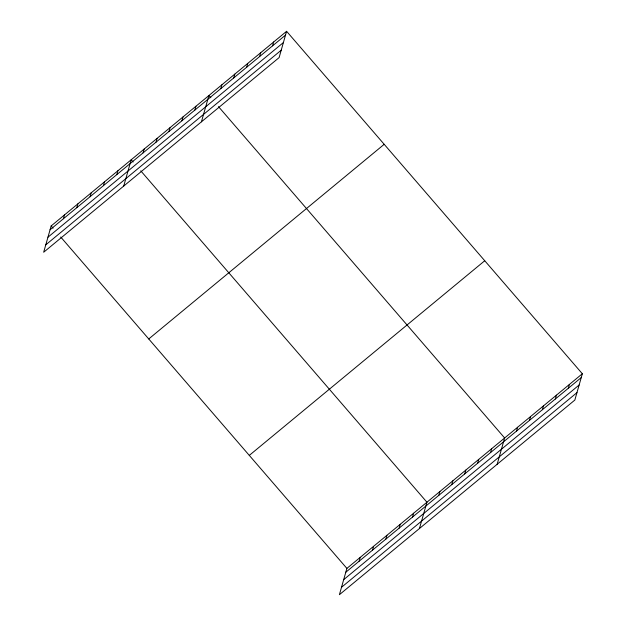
<?xml version="1.0" encoding="UTF-8"?>
<svg xmlns="http://www.w3.org/2000/svg" width="626" height="626" viewBox="0 0 626 626"><rect width="100%" height="100%" fill="white"/><g stroke="black" fill="none" stroke-linecap="round" stroke-linejoin="round"><path stroke-width="0.94" d="M286.598 31.3L51.16 225.947L43.663 252.247L279.11 57.6L286.598 31.3L582.337 373.753L574.84 400.053L339.402 594.7L346.89 568.4L582.337 373.753M63.406 218.756L64.501 214.921M76.748 207.722L77.843 203.888M90.089 196.697L91.185 192.855M103.431 185.664L104.526 181.83M116.772 174.638L117.868 170.796M123.713 186.071L131.21 159.771L133.119 161.985M143.064 152.9L144.16 149.058M156.015 142.196L157.103 138.354M168.965 131.491L170.053 127.649M181.916 120.779L183.003 116.945M194.858 110.074L195.954 106.24M201.415 121.835L208.904 95.535L210.821 97.75M220.759 88.665L221.854 84.831M233.709 77.96L234.805 74.126M246.66 67.256L247.755 63.414M259.61 56.551L260.706 52.709M272.56 45.839L273.648 42.005M359.136 561.209L360.232 557.367M372.478 550.176L373.573 546.341M385.827 539.15L386.915 535.308M399.169 528.117L400.257 524.283M412.511 517.084L413.598 513.25M419.451 528.516L426.94 502.216L140.772 170.843M438.795 495.354L439.89 491.512M451.745 484.649L452.841 480.807M464.695 473.937L465.791 470.103M477.646 463.232L478.741 459.398M490.596 452.528L491.692 448.693M497.146 464.289L504.642 437.989L218.474 106.616M516.497 431.118L517.585 427.284M529.447 420.414L530.535 416.572M542.398 409.709L543.485 405.867M555.34 399.005L556.436 395.162M568.291 388.292L569.386 384.458M50.064 229.781L285.511 35.134M47.952 237.199L283.398 42.552M45.776 244.836L281.223 50.19M148.745 338.956L384.192 144.309M249.297 455.392L484.743 260.745M345.795 572.234L581.241 377.588M343.69 579.653L579.128 385.006M341.514 587.29L576.953 392.643M51.16 225.947L53.069 228.161M60.722 237.027L346.89 568.4"/></g></svg>
